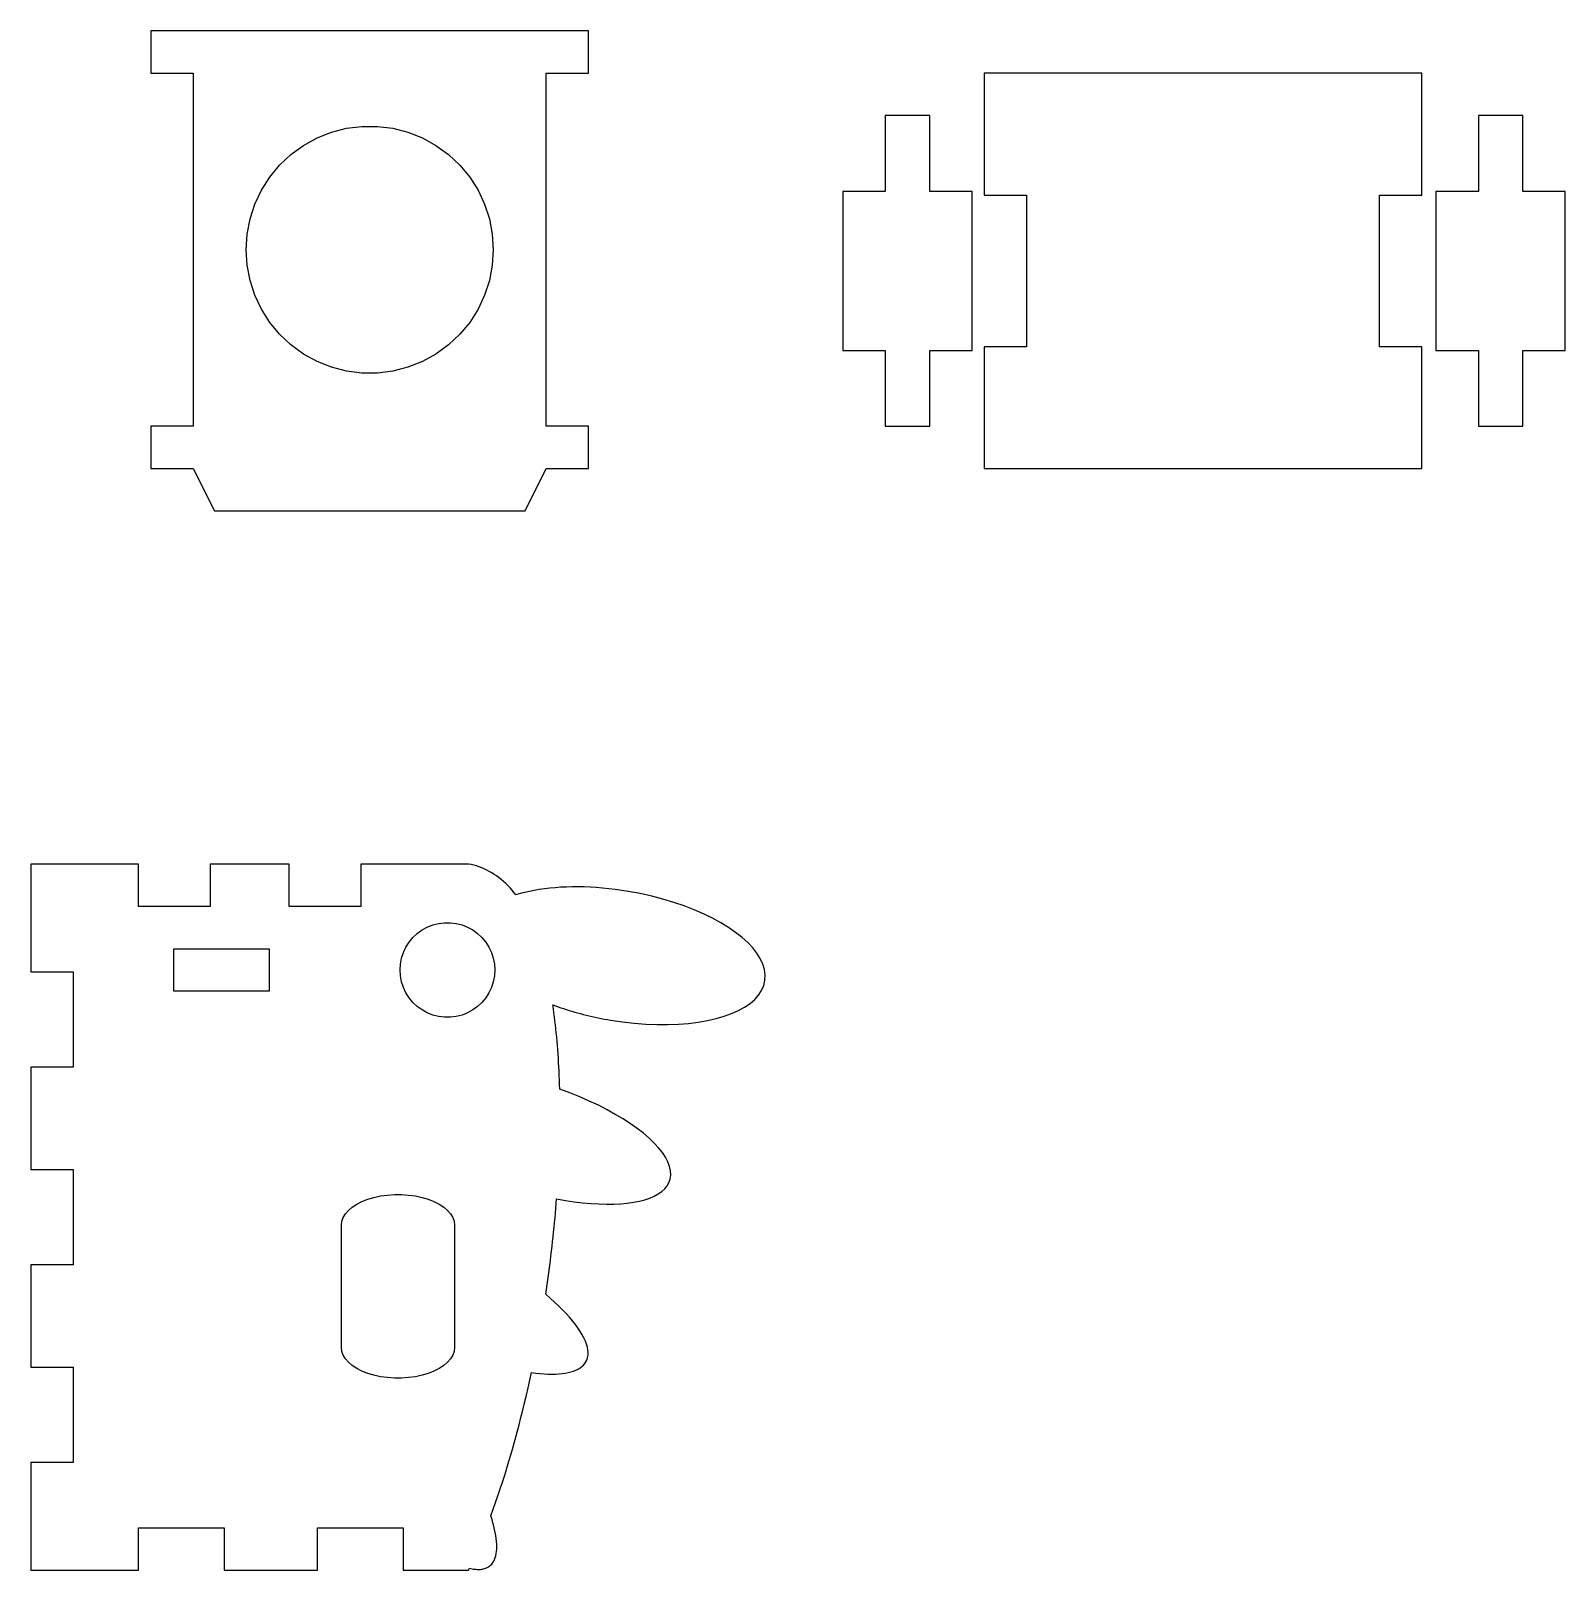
# Model space of a CAD drawing. Header units: metres. Extents: x -88 to 216, y -50 to 159.
# Drawn here: x 107 to 215.7, y 0 to 109 of the extents above; entities that cross this region are included whole.
import ezdxf

# ---------------------------------------------------------------- set-up
doc = ezdxf.new("R2010")
doc.units = ezdxf.units.M

msp = doc.modelspace()

# ---------------------------------------------------------------- linework, layer by layer
for p, q in [((146.5, 109), (115.5, 109)), ((115.5, 109), (115.5, 106)), ((146.5, 106), (146.5, 109)), ((115.5, 106), (118.5, 106)), ((118.5, 106), (118.5, 81)), ((143.5, 81), (143.5, 106)), ((143.5, 106), (146.5, 106)), ((205.5, 106), (174.5, 106)), ((174.5, 106), (174.5, 97.37)), ((205.5, 97.37), (205.5, 106)), ((170.65, 103), (167.5, 103)), ((167.5, 103), (167.5, 97.63)), ((170.65, 97.63), (170.65, 103)), ((212.65, 103), (209.5, 103)), ((209.5, 103), (209.5, 97.63)), ((212.65, 97.63), (212.65, 103)), ((126.312, 100.888), (127.274, 101.417)), ((127.274, 101.417), (128.296, 101.822)), ((128.296, 101.822), (129.36, 102.095)), ((129.36, 102.095), (130.451, 102.233)), ((130.451, 102.233), (131.549, 102.233)), ((131.549, 102.233), (132.64, 102.095)), ((132.64, 102.095), (133.704, 101.822)), ((133.704, 101.822), (134.726, 101.417)), ((134.726, 101.417), (135.688, 100.888)), ((125.423, 100.242), (126.312, 100.888)), ((135.688, 100.888), (136.577, 100.242)), ((123.921, 98.6431), (124.622, 99.4898)), ((124.622, 99.4898), (125.423, 100.242)), ((136.577, 100.242), (137.378, 99.4898)), ((137.378, 99.4898), (138.079, 98.6431)), ((123.332, 97.7153), (123.921, 98.6431)), ((138.079, 98.6431), (138.668, 97.7153)), ((122.864, 96.7211), (123.332, 97.7153)), ((138.668, 97.7153), (139.136, 96.7211)), ((167.5, 97.63), (164.499, 97.63)), ((164.499, 97.63), (164.499, 86.37)), ((173.651, 97.63), (170.65, 97.63)), ((173.651, 86.37), (173.651, 97.63)), ((174.5, 97.37), (177.501, 97.37)), ((177.501, 97.37), (177.501, 86.63)), ((202.499, 86.63), (202.499, 97.37)), ((202.499, 97.37), (205.5, 97.37)), ((209.5, 97.63), (206.499, 97.63)), ((206.499, 97.63), (206.499, 86.37)), ((215.651, 97.63), (212.65, 97.63)), ((215.651, 86.37), (215.651, 97.63)), ((122.525, 95.676), (122.864, 96.7211)), ((139.136, 96.7211), (139.475, 95.676)), ((122.319, 94.5967), (122.525, 95.676)), ((139.475, 95.676), (139.681, 94.5967)), ((122.25, 93.5), (122.319, 94.5967)), ((139.681, 94.5967), (139.75, 93.5)), ((122.319, 92.4033), (122.25, 93.5)), ((139.75, 93.5), (139.681, 92.4033)), ((122.525, 91.324), (122.319, 92.4033)), ((139.681, 92.4033), (139.475, 91.324)), ((122.864, 90.2789), (122.525, 91.324)), ((139.475, 91.324), (139.136, 90.2789)), ((123.332, 89.2847), (122.864, 90.2789)), ((139.136, 90.2789), (138.668, 89.2847)), ((123.921, 88.3569), (123.332, 89.2847)), ((124.622, 87.5102), (123.921, 88.3569)), ((138.079, 88.3569), (137.378, 87.5102)), ((138.668, 89.2847), (138.079, 88.3569)), ((125.423, 86.758), (124.622, 87.5102)), ((137.378, 87.5102), (136.577, 86.758)), ((126.312, 86.1121), (125.423, 86.758)), ((127.274, 85.5827), (126.312, 86.1121)), ((135.688, 86.1121), (134.726, 85.5827)), ((136.577, 86.758), (135.688, 86.1121)), ((164.499, 86.37), (167.5, 86.37)), ((167.5, 86.37), (167.5, 81)), ((170.65, 86.37), (173.651, 86.37)), ((170.65, 81), (170.65, 86.37)), ((177.501, 86.63), (174.5, 86.63)), ((174.5, 86.63), (174.5, 78)), ((205.5, 86.63), (202.499, 86.63)), ((205.5, 78), (205.5, 86.63)), ((206.499, 86.37), (209.5, 86.37)), ((209.5, 86.37), (209.5, 81)), ((212.65, 86.37), (215.651, 86.37)), ((212.65, 81), (212.65, 86.37)), ((128.296, 85.1783), (127.274, 85.5827)), ((129.36, 84.905), (128.296, 85.1783)), ((133.704, 85.1783), (132.64, 84.905)), ((134.726, 85.5827), (133.704, 85.1783)), ((130.451, 84.7673), (129.36, 84.905)), ((131.549, 84.7673), (130.451, 84.7673)), ((132.64, 84.905), (131.549, 84.7673)), ((118.5, 81), (115.5, 81)), ((115.5, 81), (115.5, 78)), ((146.5, 81), (143.5, 81)), ((146.5, 78), (146.5, 81)), ((167.5, 81), (170.65, 81)), ((209.5, 81), (212.65, 81)), ((115.5, 78), (118.5, 78)), ((118.5, 78), (120, 75)), ((142, 75), (143.5, 78)), ((143.5, 78), (146.5, 78)), ((174.5, 78), (205.5, 78)), ((120, 75), (142, 75)), ((114.63, 50), (107, 50)), ((107, 50), (107, 42.37)), ((114.63, 46.999), (114.63, 50)), ((125.297, 50), (119.703, 50)), ((119.703, 50), (119.703, 46.999)), ((125.297, 46.999), (125.297, 50)), ((138, 50), (130.37, 50)), ((130.37, 50), (130.37, 46.999)), ((138.187, 49.9622), (138, 50)), ((138.373, 49.9164), (138.187, 49.9622)), ((138.559, 49.8626), (138.373, 49.9164)), ((138.743, 49.8009), (138.559, 49.8626)), ((138.927, 49.7315), (138.743, 49.8009)), ((139.109, 49.6544), (138.927, 49.7315)), ((139.289, 49.5697), (139.109, 49.6544)), ((139.468, 49.4774), (139.289, 49.5697)), ((139.643, 49.3777), (139.468, 49.4774)), ((139.817, 49.2706), (139.643, 49.3777)), ((139.987, 49.1563), (139.817, 49.2706)), ((140.154, 49.0347), (139.987, 49.1563)), ((140.318, 48.9061), (140.154, 49.0347)), ((140.478, 48.7703), (140.318, 48.9061)), ((140.634, 48.6277), (140.478, 48.7703)), ((140.786, 48.4781), (140.634, 48.6277)), ((140.933, 48.3218), (140.786, 48.4781)), ((141.075, 48.1588), (140.933, 48.3218)), ((141.212, 47.9891), (141.075, 48.1588)), ((141.344, 47.8129), (141.212, 47.9891)), ((141.974, 47.9888), (141.653, 47.9047)), ((142.306, 48.0652), (141.974, 47.9888)), ((142.65, 48.1338), (142.306, 48.0652)), ((143.005, 48.1944), (142.65, 48.1338)), ((143.37, 48.2469), (143.005, 48.1944)), ((143.745, 48.2911), (143.37, 48.2469)), ((144.129, 48.3271), (143.745, 48.2911)), ((144.522, 48.3546), (144.129, 48.3271)), ((144.924, 48.3735), (144.522, 48.3546)), ((145.334, 48.3837), (144.924, 48.3735)), ((145.751, 48.3852), (145.334, 48.3837)), ((146.175, 48.3777), (145.751, 48.3852)), ((146.606, 48.3611), (146.175, 48.3777)), ((147.044, 48.3354), (146.606, 48.3611)), ((147.487, 48.3005), (147.044, 48.3354)), ((147.935, 48.2561), (147.487, 48.3005)), ((148.388, 48.2022), (147.935, 48.2561)), ((148.846, 48.1387), (148.388, 48.2022)), ((149.307, 48.0654), (148.846, 48.1387)), ((150.15, 47.9079), (149.307, 48.0654)), ((119.703, 46.999), (114.63, 46.999)), ((130.37, 46.999), (125.297, 46.999)), ((141.653, 47.9047), (141.344, 47.8129)), ((150.97, 47.7242), (150.15, 47.9079)), ((151.765, 47.5159), (150.97, 47.7242)), ((152.532, 47.2846), (151.765, 47.5159)), ((153.268, 47.0318), (152.532, 47.2846)), ((153.972, 46.7594), (153.268, 47.0318)), ((135.464, 45.6899), (135.871, 45.7947)), ((135.871, 45.7947), (136.289, 45.8475)), ((136.289, 45.8475), (136.711, 45.8475)), ((136.711, 45.8475), (137.128, 45.7947)), ((137.128, 45.7947), (137.536, 45.6899)), ((154.64, 46.4687), (153.972, 46.7594)), ((155.271, 46.1615), (154.64, 46.4687)), ((155.861, 45.8394), (155.271, 46.1615)), ((156.409, 45.504), (155.861, 45.8394)), ((133.786, 44.4715), (134.055, 44.796)), ((134.055, 44.796), (134.362, 45.0844)), ((134.362, 45.0844), (134.703, 45.332)), ((134.703, 45.332), (135.072, 45.5349)), ((135.072, 45.5349), (135.464, 45.6899)), ((137.536, 45.6899), (137.928, 45.5349)), ((137.928, 45.5349), (138.297, 45.332)), ((138.297, 45.332), (138.638, 45.0844)), ((138.638, 45.0844), (138.945, 44.796)), ((138.945, 44.796), (139.214, 44.4715)), ((156.911, 45.1569), (156.409, 45.504)), ((157.366, 44.7998), (156.911, 45.1569)), ((157.77, 44.4341), (157.366, 44.7998)), ((117.13, 40.999), (117.13, 44.001)), ((117.13, 44.001), (123.87, 44.001)), ((123.87, 44.001), (123.87, 40.999)), ((133.251, 43.3341), (133.381, 43.7347)), ((133.381, 43.7347), (133.561, 44.1158)), ((133.561, 44.1158), (133.786, 44.4715)), ((139.214, 44.4715), (139.439, 44.1158)), ((139.439, 44.1158), (139.619, 43.7347)), ((139.619, 43.7347), (139.749, 43.3341)), ((158.121, 44.0617), (157.77, 44.4341)), ((158.417, 43.684), (158.121, 44.0617)), ((158.656, 43.3026), (158.417, 43.684)), ((133.146, 42.5), (133.172, 42.9204)), ((133.172, 42.9204), (133.251, 43.3341)), ((139.749, 43.3341), (139.828, 42.9204)), ((139.828, 42.9204), (139.854, 42.5)), ((158.834, 42.9193), (158.656, 43.3026)), ((158.95, 42.5357), (158.834, 42.9193)), ((159, 42.1532), (158.95, 42.5357)), ((107, 42.37), (110.001, 42.37)), ((110.001, 42.37), (110.001, 35.63)), ((133.172, 42.0796), (133.146, 42.5)), ((133.251, 41.6659), (133.172, 42.0796)), ((133.381, 41.2653), (133.251, 41.6659)), ((139.749, 41.6659), (139.619, 41.2653)), ((139.828, 42.0796), (139.749, 41.6659)), ((139.854, 42.5), (139.828, 42.0796)), ((158.897, 41.4053), (158.983, 41.7736)), ((158.983, 41.7736), (159, 42.1532)), ((123.87, 40.999), (117.13, 40.999)), ((133.561, 40.8841), (133.381, 41.2653)), ((133.786, 40.5285), (133.561, 40.8841)), ((134.055, 40.2039), (133.786, 40.5285)), ((139.214, 40.5285), (138.945, 40.2039)), ((139.439, 40.8841), (139.214, 40.5285)), ((139.619, 41.2653), (139.439, 40.8841)), ((157.93, 40.1346), (158.26, 40.4204)), ((158.26, 40.4204), (158.533, 40.728)), ((158.533, 40.728), (158.746, 41.0565)), ((158.746, 41.0565), (158.897, 41.4053)), ((134.362, 39.9156), (134.055, 40.2039)), ((134.703, 39.668), (134.362, 39.9156)), ((135.072, 39.4651), (134.703, 39.668)), ((135.464, 39.3101), (135.072, 39.4651)), ((135.871, 39.2053), (135.464, 39.3101)), ((137.536, 39.3101), (137.128, 39.2053)), ((137.928, 39.4651), (137.536, 39.3101)), ((138.297, 39.668), (137.928, 39.4651)), ((138.638, 39.9156), (138.297, 39.668)), ((138.945, 40.2039), (138.638, 39.9156)), ((144.006, 39.7518), (143.966, 40.0272)), ((143.966, 40.0272), (144.152, 39.959)), ((144.045, 39.4738), (144.006, 39.7518)), ((144.081, 39.1932), (144.045, 39.4738)), ((144.152, 39.959), (144.34, 39.8921)), ((144.34, 39.8921), (144.531, 39.8265)), ((144.531, 39.8265), (144.723, 39.7623)), ((144.723, 39.7623), (144.917, 39.6995)), ((144.917, 39.6995), (145.114, 39.638)), ((145.114, 39.638), (145.312, 39.5781)), ((145.312, 39.5781), (145.513, 39.5196)), ((145.513, 39.5196), (145.715, 39.4627)), ((145.715, 39.4627), (145.919, 39.4073)), ((145.919, 39.4073), (146.125, 39.3535)), ((146.125, 39.3535), (146.333, 39.3013)), ((146.333, 39.3013), (146.542, 39.2507)), ((146.542, 39.2507), (146.753, 39.2019)), ((156.096, 39.223), (156.626, 39.4147)), ((156.626, 39.4147), (157.11, 39.631)), ((157.11, 39.631), (157.545, 39.8712)), ((157.545, 39.8712), (157.93, 40.1346)), ((136.289, 39.1525), (135.871, 39.2053)), ((136.711, 39.1525), (136.289, 39.1525)), ((137.128, 39.2053), (136.711, 39.1525)), ((144.116, 38.9101), (144.081, 39.1932)), ((144.15, 38.6246), (144.116, 38.9101)), ((144.182, 38.3365), (144.15, 38.6246)), ((144.212, 38.0461), (144.182, 38.3365)), ((146.753, 39.2019), (146.966, 39.1547)), ((146.966, 39.1547), (147.18, 39.1093)), ((147.18, 39.1093), (147.396, 39.0658)), ((147.396, 39.0658), (147.614, 39.024)), ((147.614, 39.024), (147.832, 38.9841)), ((147.832, 38.9841), (148.053, 38.9461)), ((148.053, 38.9461), (148.9, 38.8192)), ((148.9, 38.8192), (149.733, 38.7249)), ((149.733, 38.7249), (150.548, 38.6625)), ((150.548, 38.6625), (151.342, 38.6312)), ((151.342, 38.6312), (152.113, 38.6303)), ((152.113, 38.6303), (152.859, 38.6591)), ((152.859, 38.6591), (153.575, 38.7169)), ((153.575, 38.7169), (154.26, 38.8029)), ((154.26, 38.8029), (154.91, 38.9164)), ((154.91, 38.9164), (155.523, 39.0567)), ((155.523, 39.0567), (156.096, 39.223)), ((144.241, 37.7533), (144.212, 38.0461)), ((144.268, 37.4582), (144.241, 37.7533)), ((144.293, 37.1608), (144.268, 37.4582)), ((144.317, 36.8612), (144.293, 37.1608)), ((144.339, 36.5593), (144.317, 36.8612)), ((144.359, 36.2552), (144.339, 36.5593)), ((144.378, 35.9491), (144.359, 36.2552)), ((110.001, 35.63), (107, 35.63)), ((107, 35.63), (107, 28.37)), ((144.395, 35.6408), (144.378, 35.9491)), ((144.411, 35.3305), (144.395, 35.6408)), ((144.425, 35.0181), (144.411, 35.3305)), ((144.437, 34.7038), (144.425, 35.0181)), ((144.448, 34.3875), (144.437, 34.7038)), ((144.457, 34.0694), (144.448, 34.3875)), ((145.179, 33.8), (144.457, 34.0694)), ((145.876, 33.5172), (145.179, 33.8)), ((146.547, 33.2223), (145.876, 33.5172)), ((147.192, 32.9166), (146.547, 33.2223)), ((147.807, 32.6015), (147.192, 32.9166)), ((148.39, 32.2785), (147.807, 32.6015)), ((148.941, 31.9488), (148.39, 32.2785)), ((149.457, 31.6138), (148.941, 31.9488)), ((149.937, 31.2749), (149.457, 31.6138)), ((150.378, 30.9335), (149.937, 31.2749)), ((150.778, 30.591), (150.378, 30.9335)), ((151.137, 30.2486), (150.778, 30.591)), ((151.452, 29.9079), (151.137, 30.2486)), ((151.721, 29.5701), (151.452, 29.9079)), ((151.942, 29.2366), (151.721, 29.5701)), ((107, 28.37), (110.001, 28.37)), ((110.001, 28.37), (110.001, 21.63)), ((152.114, 28.9088), (151.942, 29.2366)), ((152.234, 28.5881), (152.114, 28.9088)), ((152.302, 28.2758), (152.234, 28.5881)), ((152.055, 27.2124), (152.184, 27.4383)), ((152.184, 27.4383), (152.27, 27.6819)), ((152.27, 27.6819), (152.315, 27.9733)), ((152.315, 27.9733), (152.302, 28.2758)), ((130.45, 26.1067), (130.857, 26.2668)), ((130.857, 26.2668), (131.297, 26.3979)), ((131.297, 26.3979), (131.764, 26.4982)), ((131.764, 26.4982), (132.25, 26.5659)), ((132.25, 26.5659), (132.749, 26.6)), ((132.749, 26.6), (133.251, 26.6)), ((133.251, 26.6), (133.75, 26.5659)), ((133.75, 26.5659), (134.236, 26.4982)), ((134.236, 26.4982), (134.703, 26.3979)), ((134.703, 26.3979), (135.143, 26.2668)), ((135.143, 26.2668), (135.55, 26.1067)), ((144.206, 25.9588), (144.232, 26.2922)), ((144.232, 26.2922), (144.861, 26.1822)), ((144.861, 26.1822), (145.475, 26.0917)), ((150.093, 26.1368), (150.476, 26.2356)), ((150.476, 26.2356), (150.827, 26.3529)), ((150.827, 26.3529), (151.145, 26.4885)), ((151.145, 26.4885), (151.429, 26.6423)), ((151.429, 26.6423), (151.676, 26.8143)), ((151.676, 26.8143), (151.885, 27.0044)), ((151.885, 27.0044), (152.055, 27.2124)), ((129.126, 24.9754), (129.281, 25.2343)), ((129.281, 25.2343), (129.495, 25.4807)), ((129.495, 25.4807), (129.764, 25.7106)), ((129.764, 25.7106), (130.084, 25.9203)), ((130.084, 25.9203), (130.45, 26.1067)), ((135.55, 26.1067), (135.916, 25.9203)), ((135.916, 25.9203), (136.236, 25.7106)), ((136.236, 25.7106), (136.505, 25.4807)), ((136.505, 25.4807), (136.719, 25.2343)), ((136.719, 25.2343), (136.874, 24.9754)), ((144.119, 24.955), (144.149, 25.2902)), ((144.149, 25.2902), (144.178, 25.6248)), ((144.178, 25.6248), (144.206, 25.9588)), ((145.475, 26.0917), (146.074, 26.0205)), ((146.074, 26.0205), (146.654, 25.9686)), ((146.654, 25.9686), (147.216, 25.9359)), ((147.216, 25.9359), (147.756, 25.9222)), ((147.756, 25.9222), (148.274, 25.9276)), ((148.274, 25.9276), (148.769, 25.9518)), ((148.769, 25.9518), (149.238, 25.9948)), ((149.238, 25.9948), (149.679, 26.0565)), ((149.679, 26.0565), (150.093, 26.1368)), ((129, 24.4362), (129.032, 24.7079)), ((129, 15.7638), (129, 24.4362)), ((129.032, 24.7079), (129.126, 24.9754)), ((136.874, 24.9754), (136.968, 24.7079)), ((136.968, 24.7079), (137, 24.4362)), ((137, 24.4362), (137, 15.7638)), ((144.021, 23.9462), (144.055, 24.283)), ((144.055, 24.283), (144.088, 24.6192)), ((144.088, 24.6192), (144.119, 24.955)), ((143.871, 22.5952), (143.91, 22.9335)), ((143.91, 22.9335), (143.948, 23.2715)), ((143.948, 23.2715), (143.985, 23.6091)), ((143.985, 23.6091), (144.021, 23.9462)), ((143.746, 21.5787), (143.789, 21.9178)), ((143.789, 21.9178), (143.831, 22.2567)), ((143.831, 22.2567), (143.871, 22.5952)), ((110.001, 21.63), (107, 21.63)), ((107, 21.63), (107, 14.37)), ((143.609, 20.5604), (143.656, 20.9)), ((143.656, 20.9), (143.701, 21.2394)), ((143.701, 21.2394), (143.746, 21.5787)), ((143.461, 19.5413), (143.512, 19.881)), ((143.512, 19.881), (143.561, 20.2208)), ((143.561, 20.2208), (143.609, 20.5604)), ((143.783, 19.2623), (143.461, 19.5413)), ((144.089, 18.9857), (143.783, 19.2623)), ((144.378, 18.712), (144.089, 18.9857)), ((144.65, 18.4417), (144.378, 18.712)), ((144.906, 18.1749), (144.65, 18.4417)), ((145.143, 17.9122), (144.906, 18.1749)), ((145.362, 17.654), (145.143, 17.9122)), ((145.563, 17.4006), (145.362, 17.654)), ((145.745, 17.1524), (145.563, 17.4006)), ((145.907, 16.9098), (145.745, 17.1524)), ((146.05, 16.6733), (145.907, 16.9098)), ((146.172, 16.4431), (146.05, 16.6733)), ((146.274, 16.2196), (146.172, 16.4431)), ((129.032, 15.4921), (129, 15.7638)), ((129.126, 15.2246), (129.032, 15.4921)), ((136.968, 15.4921), (136.874, 15.2246)), ((137, 15.7638), (136.968, 15.4921)), ((146.354, 16.0034), (146.274, 16.2196)), ((146.413, 15.7946), (146.354, 16.0034)), ((146.45, 15.5939), (146.413, 15.7946)), ((146.465, 15.4014), (146.45, 15.5939)), ((146.457, 15.2177), (146.465, 15.4014)), ((107, 14.37), (110.001, 14.37)), ((110.001, 14.37), (110.001, 7.62999)), ((129.281, 14.9657), (129.126, 15.2246)), ((129.495, 14.7193), (129.281, 14.9657)), ((129.764, 14.4894), (129.495, 14.7193)), ((130.084, 14.2796), (129.764, 14.4894)), ((130.45, 14.0933), (130.084, 14.2796)), ((135.916, 14.2796), (135.55, 14.0933)), ((136.236, 14.4894), (135.916, 14.2796)), ((136.505, 14.7193), (136.236, 14.4894)), ((136.719, 14.9657), (136.505, 14.7193)), ((136.874, 15.2246), (136.719, 14.9657)), ((145.597, 14.16), (145.752, 14.2349)), ((145.752, 14.2349), (145.892, 14.319)), ((145.892, 14.319), (146.018, 14.4122)), ((146.018, 14.4122), (146.129, 14.5146)), ((146.129, 14.5146), (146.225, 14.6264)), ((146.225, 14.6264), (146.306, 14.7475)), ((146.306, 14.7475), (146.37, 14.878)), ((146.37, 14.878), (146.425, 15.0431)), ((146.425, 15.0431), (146.457, 15.2177)), ((130.857, 13.9332), (130.45, 14.0933)), ((131.297, 13.8021), (130.857, 13.9332)), ((131.764, 13.7018), (131.297, 13.8021)), ((132.25, 13.6341), (131.764, 13.7018)), ((132.749, 13.6), (132.25, 13.6341)), ((133.251, 13.6), (132.749, 13.6)), ((133.75, 13.6341), (133.251, 13.6)), ((134.236, 13.7018), (133.75, 13.6341)), ((134.703, 13.8021), (134.236, 13.7018)), ((135.143, 13.9332), (134.703, 13.8021)), ((135.55, 14.0933), (135.143, 13.9332)), ((142.211, 12.9187), (142.33, 13.4523)), ((142.33, 13.4523), (142.445, 13.9878)), ((142.445, 13.9878), (142.754, 13.9498)), ((142.754, 13.9498), (143.054, 13.92)), ((143.054, 13.92), (143.342, 13.8986)), ((143.342, 13.8986), (143.621, 13.8857)), ((143.621, 13.8857), (143.888, 13.8813)), ((143.888, 13.8813), (144.145, 13.8855)), ((144.145, 13.8855), (144.389, 13.8983)), ((144.389, 13.8983), (144.622, 13.9198)), ((144.622, 13.9198), (144.843, 13.9501)), ((144.843, 13.9501), (145.051, 13.9892)), ((145.051, 13.9892), (145.246, 14.0372)), ((145.246, 14.0372), (145.428, 14.0941)), ((145.428, 14.0941), (145.597, 14.16)), ((141.965, 11.8584), (142.09, 12.3874)), ((142.09, 12.3874), (142.211, 12.9187)), ((141.706, 10.808), (141.837, 11.3318)), ((141.837, 11.3318), (141.965, 11.8584)), ((141.436, 9.76892), (141.573, 10.287)), ((141.573, 10.287), (141.706, 10.808)), ((141.009, 8.23431), (141.154, 8.74243)), ((141.154, 8.74243), (141.297, 9.25403)), ((141.297, 9.25403), (141.436, 9.76892)), ((140.711, 7.22906), (140.861, 7.7298)), ((140.861, 7.7298), (141.009, 8.23431)), ((110.001, 7.62999), (107, 7.62999)), ((107, 7.62999), (107, 0)), ((140.401, 6.23959), (140.557, 6.73228)), ((140.557, 6.73228), (140.711, 7.22906)), ((140.081, 5.26717), (140.242, 5.75116)), ((140.242, 5.75116), (140.401, 6.23959)), ((139.75, 4.31302), (139.917, 4.78773)), ((139.917, 4.78773), (140.081, 5.26717)), ((139.581, 3.84323), (139.75, 4.31302)), ((139.658, 3.5939), (139.581, 3.84323)), ((139.728, 3.35114), (139.658, 3.5939)), ((139.79, 3.11513), (139.728, 3.35114)), ((114.63, 3.00099), (120.703, 3.00099)), ((114.63, 0), (114.63, 3.00099)), ((120.703, 3.00099), (120.703, 0)), ((127.297, 0), (127.297, 3.00099)), ((127.297, 3.00099), (133.37, 3.00099)), ((133.37, 3.00099), (133.37, 0)), ((139.844, 2.88612), (139.79, 3.11513)), ((139.89, 2.66429), (139.844, 2.88612)), ((139.928, 2.44992), (139.89, 2.66429)), ((139.958, 2.24316), (139.928, 2.44992)), ((139.979, 2.04424), (139.958, 2.24316)), ((139.926, 1.0278), (139.957, 1.17505)), ((139.957, 1.17505), (139.979, 1.33145)), ((139.992, 1.85339), (139.979, 2.04424)), ((139.979, 1.33145), (139.992, 1.49678)), ((139.996, 1.67085), (139.992, 1.85339)), ((139.992, 1.49678), (139.996, 1.67085)), ((107, 0), (114.63, 0)), ((120.703, 0), (127.297, 0)), ((133.37, 0), (138, 0)), ((138, 0), (138.066, 0.14153)), ((138.066, 0.14153), (138.16, 0.11935)), ((138.16, 0.11935), (138.253, 0.10049)), ((138.253, 0.10049), (138.344, 0.0849)), ((138.344, 0.0849), (138.432, 0.07263)), ((138.432, 0.07263), (138.519, 0.06374)), ((138.519, 0.06374), (138.603, 0.05821)), ((138.603, 0.05821), (138.686, 0.05609)), ((138.686, 0.05609), (138.766, 0.05736)), ((138.766, 0.05736), (138.844, 0.06209)), ((138.844, 0.06209), (138.92, 0.0703)), ((138.92, 0.0703), (138.993, 0.08202)), ((138.993, 0.08202), (139.065, 0.09723)), ((139.065, 0.09723), (139.134, 0.116)), ((139.134, 0.116), (139.201, 0.13831)), ((139.201, 0.13831), (139.265, 0.16423)), ((139.265, 0.16423), (139.327, 0.19377)), ((139.327, 0.19377), (139.387, 0.22693)), ((139.387, 0.22693), (139.444, 0.26376)), ((139.444, 0.26376), (139.499, 0.30428)), ((139.499, 0.30428), (139.551, 0.34848)), ((139.551, 0.34848), (139.637, 0.43631)), ((139.637, 0.43631), (139.713, 0.53459)), ((139.713, 0.53459), (139.78, 0.64308)), ((139.78, 0.64308), (139.838, 0.76158)), ((139.838, 0.76158), (139.887, 0.88989)), ((139.887, 0.88989), (139.926, 1.0278))]:
    msp.add_line(p, q)

doc.saveas('drawing.dxf')
